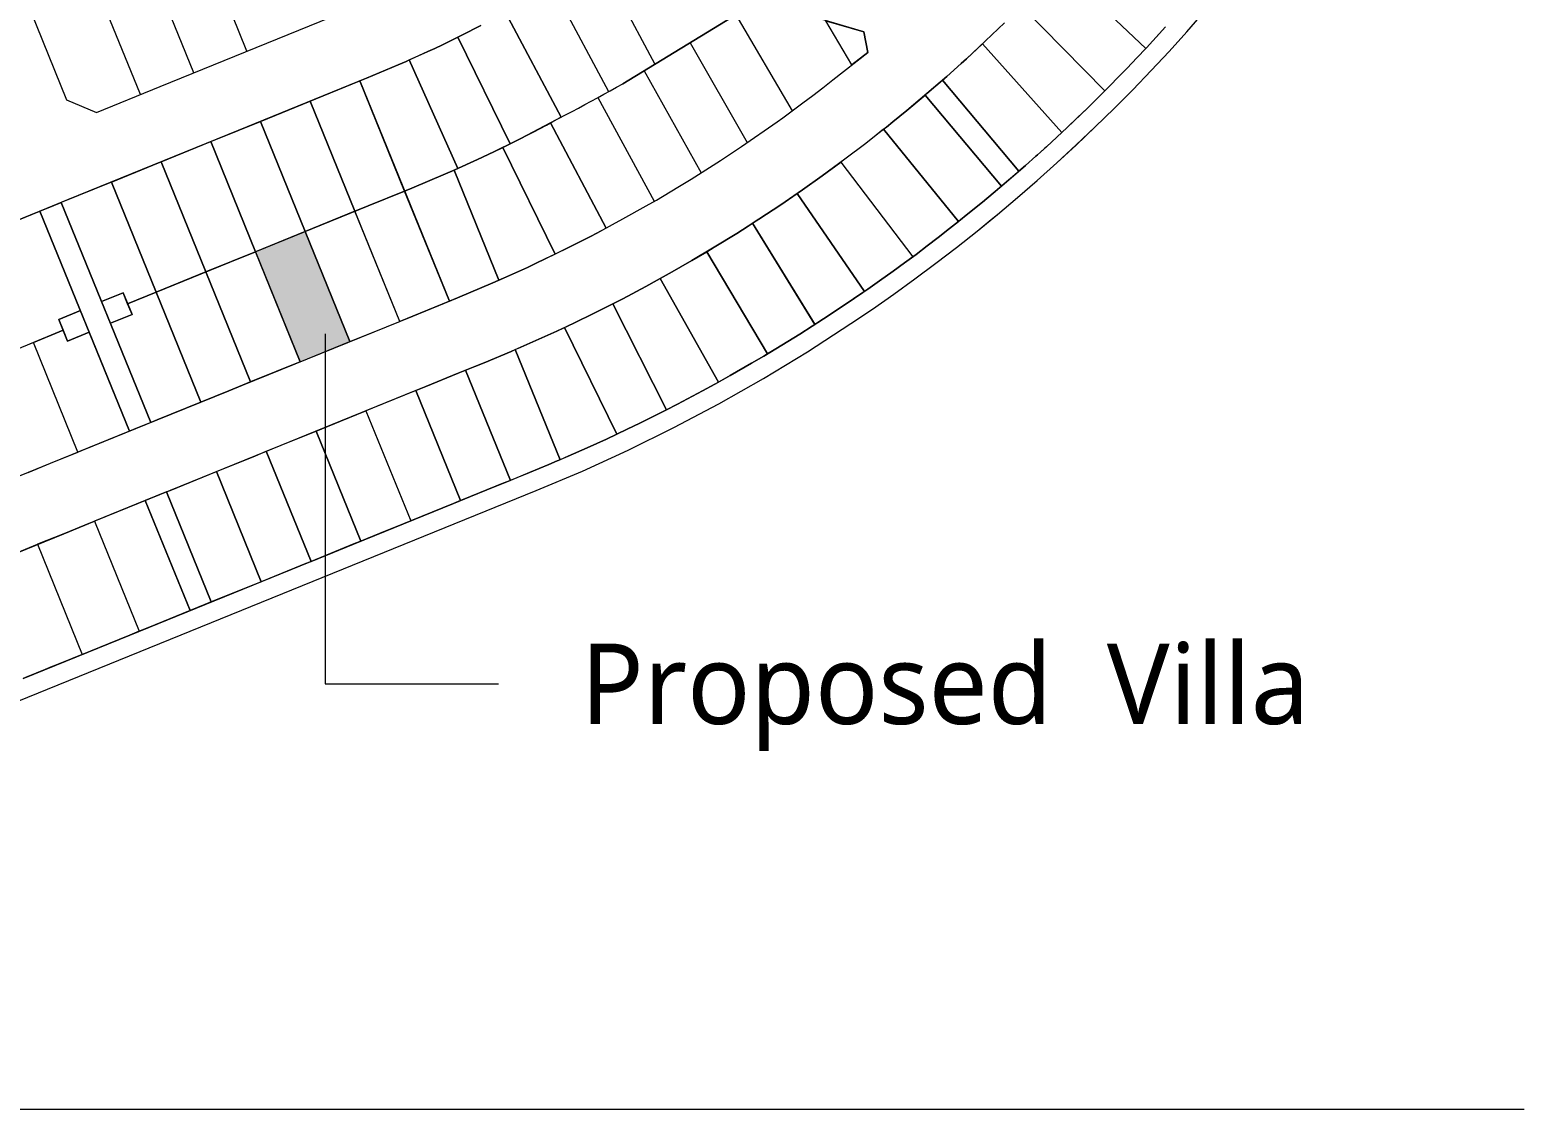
# Model space of a CAD drawing. Header units: millimetres. Extents: x -12746 to 995452, y -409013 to 338495.
# Drawn here: x 605568 to 995452, y -409013 to -127490 of the extents above; entities that cross this region are included whole.
import ezdxf

# ---------------------------------------------------------------- set-up
doc = ezdxf.new("R2010")
doc.units = ezdxf.units.MM
for name, color, linetype, lineweight in [('A-DETL', 90, 'Continuous', 9), ('A-DETL-GENF', 92, 'Continuous', 9), ('A-DETL-THIN', 151, 'Continuous', 9), ('G-ANNO-TEXT', 231, 'Continuous', 9)]:
    doc.layers.add(name, color=color, linetype=linetype, lineweight=lineweight)
doc.styles.add('Lucida Sans Unicode_9', font='l_10646.ttf', dxfattribs={"height": 21000})

msp = doc.modelspace()

# ---------------------------------------------------------------- hatches: boundary and pattern name
at = {"layer": 'A-DETL-GENF'}
msp.add_hatch(color=5, dxfattribs=at).paths.add_polyline_path([(676116.5, -214065.7), (689085.8, -208793.5), (677411.1, -180075), (664441.8, -185347.3)])

# ---------------------------------------------------------------- linework, layer by layer
at = {"layer": 'A-DETL'}
for p, q in [((662206.4, -133039.3), (650531.6, -104321.6)), ((648310.7, -138688.1), (636635.8, -109970.2)), ((754696.2, -110378.8), (768615.8, -136471.8)), ((874241.5, -111011.6), (896734.9, -132344.2)), ((874241.5, -111011.6), (896734.9, -132344.2)), ((896735, -132344.2), (874241.5, -111011.6)), ((634415, -144337), (622740.2, -115619.3)), ((741795.1, -115939.3), (756550.9, -143600)), ((760294.6, -141542.7), (795734.2, -119945.6)), ((795734.2, -119945.6), (760294.6, -141542.7)), ((605688.6, -122550.5), (615103.6, -145710.5)), ((661829.6, -133192.5), (684062.6, -124153.5)), ((744234, -150255.9), (729648.8, -122914.9)), ((729648.8, -122914.9), (744234, -150255.9)), ((729648.8, -122914.9), (744234, -150255.9)), ((789767.6, -123581.7), (804457.2, -148615.8)), ((823154.6, -127988.5), (807857.6, -123501.5)), ((864264.6, -121334.3), (886048.6, -143389.8)), ((864264.6, -121334.3), (886048.6, -143389.8)), ((886048.6, -143389.8), (864264.6, -121334.3)), ((907434.6, -127988.5), (911985.6, -122814.5)), ((907436.6, -127986.5), (911987.6, -122812.5)), ((723200.6, -126368.5), (718245.6, -128897.5)), ((718245.6, -128897.5), (723200.6, -126368.5)), ((813273, -125090), (823154.6, -127988.5)), ((820051.2, -136641.4), (813273, -125090)), ((823674.6, -130686.5), (823154.6, -127988.5)), ((823154.6, -127988.5), (824194.6, -133385.5)), ((854942.6, -130386.5), (859893.6, -125651.5)), ((859893.6, -125651.5), (854942.6, -130386.5)), ((896939.6, -132128.5), (901913.6, -126714.5)), ((901913.6, -126714.5), (896939.6, -132128.5)), ((901911.6, -126716.5), (899424.6, -129423.5)), ((902808.6, -133093.5), (907434.6, -127988.5)), ((902810.6, -133091.5), (907436.6, -127986.5)), ((711211.6, -132307.5), (709438.6, -133143.5)), ((709438.6, -133143.5), (711211.6, -132307.5)), ((713195.6, -131371.5), (711211.6, -132307.5)), ((711211.6, -132307.5), (713195.6, -131371.5)), ((718245.6, -128897.5), (713195.6, -131371.5)), ((713195.6, -131371.5), (717237, -129391.6)), ((717237, -129391.6), (718245.6, -128897.5)), ((717237, -129391.6), (730876.6, -157229.3)), ((730876.6, -157229.3), (717237, -129391.6)), ((717237, -129391.6), (730876.6, -157229.3)), ((777815.9, -130865.2), (792718.6, -156900.9)), ((824194.6, -133385.5), (823674.6, -130686.5)), ((854942.6, -130386.5), (849914.6, -135040.5)), ((849914.6, -135040.5), (854119.8, -131148.1)), ((854119.8, -131148.1), (854942.6, -130386.5)), ((854119.8, -131148.1), (874812.8, -154235.9)), ((874812.8, -154235.9), (854119.8, -131148.1)), ((854119.8, -131148.1), (874812.8, -154235.9)), ((896738.4, -132347.5), (894406.6, -134798.5)), ((896734.9, -132344.2), (894406.7, -134798.6)), ((894408.6, -134796.5), (896939.6, -132128.5)), ((899424.6, -129423.5), (896937.6, -132130.5)), ((639596.6, -142230.5), (661829.6, -133192.5)), ((703710.6, -135716.5), (701640.6, -136646.5)), ((701640.6, -136646.5), (703710.6, -135716.5)), ((709438.6, -133143.5), (703710.6, -135716.5)), ((703710.6, -135716.5), (704561, -135334.5)), ((704561, -135334.5), (709438.6, -133143.5)), ((704561, -135334.5), (717261.3, -163613.1)), ((704561, -135334.5), (717261.3, -163613.1)), ((717261.3, -163613.1), (704561, -135334.5)), ((815072.6, -140553.5), (824194.6, -133385.5)), ((824194.6, -133385.5), (820051.2, -136641.4)), ((844811.6, -139615.5), (848541.6, -136271.5)), ((848541.6, -136271.5), (844811.6, -139615.5)), ((848541.6, -136271.5), (849914.6, -135040.5)), ((849914.6, -135040.5), (848541.6, -136271.5)), ((894406.6, -134798.5), (891876.6, -137465.5)), ((891878.6, -137463.5), (894408.6, -134796.5)), ((894406.7, -134798.6), (891878.6, -137463.5)), ((898106.6, -138126.5), (902808.6, -133093.5)), ((898108.6, -138124.5), (902810.6, -133091.5)), ((693416.6, -140105.5), (682122.6, -144696.5)), ((691675.6, -140813.2), (693416.6, -140105.5)), ((701640.6, -136646.5), (693416.6, -140105.5)), ((693416.6, -140105.5), (701640.6, -136646.5)), ((765853.3, -138155.2), (780697.2, -164764.6)), ((844811.6, -139615.5), (839637.6, -144103.5)), ((843712.9, -140568.6), (844811.6, -139615.5)), ((889302.6, -140091.5), (887676.6, -141750.5)), ((887678.6, -141748.5), (889304.6, -140089.5)), ((889302.6, -140091.5), (887678.6, -141748.5)), ((891878.6, -137463.5), (889302.6, -140091.5)), ((891876.6, -137465.5), (889302.6, -140091.5)), ((889304.6, -140089.5), (891878.6, -137463.5)), ((893331.6, -143086.5), (898106.6, -138126.5)), ((893333.6, -143084.5), (898108.6, -138124.5)), ((622921.6, -149009.5), (639596.6, -142230.5)), ((682122.6, -144696.5), (691675.6, -140813.2)), ((691675.6, -140813.2), (703350, -169531.1)), ((691675.6, -140813.2), (715024.2, -198248.3)), ((703350, -169531.1), (691675.6, -140813.2)), ((809869.6, -144574.5), (812462.6, -142603.5)), ((812462.6, -142603.5), (815072.6, -140553.5)), ((839637.6, -144103.5), (834390.6, -148506.5)), ((839173.4, -144493), (839637.6, -144103.5)), ((839637.6, -144103.5), (843712.9, -140568.6)), ((843712.9, -140568.6), (863647, -164314.1)), ((843712.9, -140568.6), (863647, -164314.1)), ((863647, -164314.1), (843712.9, -140568.6)), ((886048.7, -143389.9), (884113.6, -145300.5)), ((884115.6, -145298.5), (886731.6, -142715.5)), ((886048.6, -143389.8), (884115.6, -145298.5)), ((886731.6, -142715.5), (886048.6, -143389.8)), ((886729.6, -142717.5), (886048.7, -143389.9)), ((887676.6, -141750.5), (886729.6, -142717.5)), ((886731.6, -142715.5), (887678.6, -141748.5)), ((887676.6, -141750.5), (886731.6, -142715.5)), ((888485.6, -147973.5), (893331.6, -143086.5)), ((888487.6, -147971.5), (893333.6, -143084.5)), ((615103.6, -145710.5), (622921.6, -149009.5)), ((682122.6, -144696.5), (659889.6, -153734.5)), ((665736.8, -151357.5), (678706.2, -146085.3)), ((678706.2, -146085.3), (682122.6, -144696.5)), ((702055.2, -203521.3), (678706.2, -146085.3)), ((678706.2, -146085.3), (690380.4, -174802.7)), ((690380.4, -174802.7), (678706.2, -146085.3)), ((753721.8, -145143.9), (768449.7, -172209.8)), ((801993.6, -150425.5), (807275.6, -146545.5)), ((807275.6, -146545.5), (809869.6, -144574.5)), ((834390.6, -148506.5), (839173.4, -144493)), ((839173.4, -144493), (859105.1, -168235.6)), ((859105.1, -168235.6), (839173.4, -144493)), ((839173.4, -144493), (859105.1, -168235.6)), ((876186.6, -152964.5), (881500.6, -147882.5)), ((881498.6, -147884.5), (876186.6, -152964.5)), ((881498.6, -147884.5), (878841.6, -150425.5)), ((884113.6, -145300.5), (881498.6, -147884.5)), ((881500.6, -147882.5), (884115.6, -145298.5)), ((884113.6, -145300.5), (881500.6, -147882.5)), ((883568.6, -152784.5), (888485.6, -147973.5)), ((883570.6, -152782.5), (888487.6, -147971.5)), ((659889.6, -153734.5), (665736.8, -151357.5)), ((665736.8, -151357.5), (677411.1, -180075)), ((665736.8, -151357.5), (689085.8, -208793.5)), ((677411.1, -180075), (665736.8, -151357.5)), ((741389.2, -151768.9), (733675.8, -155826.2)), ((733675.8, -155826.2), (741389.2, -151768.9)), ((744234, -150255.9), (741389.2, -151768.9)), ((741389.2, -151768.9), (755936.9, -179185.7)), ((755936.9, -179185.7), (741389.2, -151768.9)), ((741389.2, -151768.9), (755936.9, -179185.7)), ((791240.6, -157929.5), (800548.6, -151451.5)), ((800548.6, -151451.5), (801993.6, -150425.5)), ((830751.6, -151462.5), (829069.6, -152828.5)), ((829069.6, -152828.5), (830751.6, -151462.5)), ((834390.6, -148506.5), (830751.6, -151462.5)), ((830751.6, -151462.5), (834390.6, -148506.5)), ((878841.6, -150425.5), (876184.6, -152966.5)), ((659889.6, -153734.5), (637656.6, -162773.5)), ((652767.6, -156630), (659889.6, -153734.5)), ((733675.8, -155826.2), (732109.9, -156625.1)), ((733675.8, -155826.2), (732109.9, -156625.1)), ((732109.9, -156625.1), (733675.8, -155826.2)), ((826378.6, -154943.5), (823650.6, -157085.5)), ((826378.6, -154943.5), (823650.6, -157085.5)), ((829069.6, -152828.5), (826378.6, -154943.5)), ((828330.6, -153409.3), (826378.6, -154943.5)), ((828330.6, -153409.3), (829069.6, -152828.5)), ((847878.3, -177474.7), (828330.6, -153409.3)), ((828330.6, -153409.3), (847885.6, -177483.6)), ((847878.3, -177474.7), (828330.6, -153409.3)), ((873486.6, -155463.5), (870788.6, -157961.5)), ((870790.6, -157959.5), (873488.6, -155461.5)), ((873486.6, -155463.5), (870790.6, -157959.5)), ((874812.9, -154236), (873486.6, -155463.5)), ((873488.6, -155461.5), (876186.6, -152964.5)), ((874812.8, -154235.9), (873488.6, -155461.5)), ((876186.6, -152964.5), (874812.8, -154235.9)), ((876184.6, -152966.5), (874812.9, -154236)), ((878584.6, -157517.5), (883568.6, -152784.5)), ((878586.6, -157515.5), (883570.6, -152782.5)), ((639798.5, -161902.7), (652767.6, -156630)), ((676116.5, -214065.7), (652767.6, -156630)), ((652767.6, -156630), (664441.8, -185347.3)), ((664441.8, -185347.3), (652767.6, -156630)), ((726627.3, -159311.4), (722405.8, -161302.7)), ((722405.8, -161302.7), (726627.3, -159311.4)), ((726627.3, -159311.4), (722405.8, -161302.7)), ((732109.9, -156625.1), (726627.3, -159311.4)), ((730876.6, -157229.3), (726627.3, -159311.4)), ((726627.3, -159311.4), (728942, -158177.2)), ((728942, -158177.2), (732109.9, -156625.1)), ((728942, -158177.2), (742584.9, -186013.8)), ((728942, -158177.2), (742584.9, -186013.8)), ((742584.9, -186013.8), (728942, -158177.2)), ((732109.9, -156625.1), (730876.6, -157229.3)), ((785775.6, -161549.5), (791240.6, -157929.5)), ((823650.6, -157085.5), (818229.6, -161205.5)), ((823650.6, -157085.5), (818229.6, -161205.5)), ((869230.6, -159358.5), (868461.5, -160047.4)), ((868461.6, -160047.5), (869232.6, -159356.5)), ((869230.5, -159358.4), (868461.6, -160047.5)), ((870790.6, -157959.5), (869230.5, -159358.4)), ((870404.4, -158306), (869230.6, -159358.5)), ((869232.6, -159356.5), (870790.6, -157959.5)), ((870788.6, -157961.5), (870404.4, -158306)), ((873534.6, -162172.5), (878584.6, -157517.5)), ((873536.6, -162170.5), (878586.6, -157515.5)), ((637656.6, -162773.5), (615423.6, -171810.5)), ((626829, -167174.6), (637656.6, -162773.5)), ((637656.6, -162773.5), (639798.5, -161902.7)), ((651472.5, -190619.6), (639798.5, -161902.7)), ((639798.5, -161902.7), (651472.5, -190619.6)), ((639798.5, -161902.7), (663147.1, -219337.9)), ((716412.6, -163994.3), (722405.8, -161302.7)), ((717261.3, -163613.1), (716412.6, -163994.3)), ((722405.8, -161302.7), (716412.7, -163994.3)), ((722405.8, -161302.7), (717261.3, -163613.1)), ((778108.6, -166403.5), (785775.6, -161549.5)), ((818229.6, -161205.5), (812297.6, -165552.5)), ((812297.6, -165552.5), (817198.1, -161961.4)), ((818229.6, -161205.5), (817198.1, -161961.4)), ((817198.1, -161961.4), (835960, -186646.4)), ((817198.1, -161961.4), (835970.4, -186660.1)), ((817198.1, -161961.4), (835960, -186646.4)), ((859760.6, -167685.5), (865314.6, -162867.5)), ((865312.6, -162869.5), (862535.6, -165278.5)), ((865312.6, -162869.5), (863647, -164314.1)), ((868050.6, -160415.5), (865312.6, -162869.5)), ((865314.6, -162867.5), (868052.6, -160413.5)), ((868050.5, -160415.4), (865314.6, -162867.5)), ((868461.5, -160047.4), (868050.6, -160415.5)), ((868052.6, -160413.5), (868461.6, -160047.5)), ((868419.6, -166746.5), (873534.6, -162172.5)), ((868421.6, -166744.5), (873536.6, -162170.5)), ((626829, -167174.6), (613756.1, -172488.3)), ((650177.9, -224610.4), (626829, -167174.6)), ((638503.2, -195891.8), (626829, -167174.6)), ((626829, -167174.6), (638503.2, -195891.8)), ((705264.4, -168753.1), (714003.7, -165076.8)), ((714003.7, -165076.8), (705264.4, -168753.1)), ((705264.4, -168753.1), (714003.7, -165076.8)), ((714003.7, -165076.8), (716412.6, -163994.3)), ((716412.6, -163994.3), (714003.7, -165076.8)), ((714003.7, -165076.8), (716242.8, -164070.6)), ((727993.4, -192975.8), (716242.8, -164070.6)), ((716242.8, -164070.6), (727924.9, -192807.2)), ((727924.9, -192807.2), (716242.8, -164070.6)), ((774677.6, -168519.5), (778108.6, -166403.5)), ((812297.6, -165552.5), (807120.6, -169228.5)), ((807120.6, -169228.5), (812297.6, -165552.5)), ((862535.6, -165278.5), (859758.6, -167687.5)), ((862535.5, -165278.3), (859760.6, -167685.5)), ((863647, -164314.1), (862537.7, -165276.7)), ((863241.6, -171239.5), (868419.6, -166746.5)), ((863243.6, -171237.5), (868421.6, -166744.5)), ((693796.9, -173413.9), (705264.4, -168753.1)), ((693796.9, -173413.9), (703350, -169531.1)), ((703350, -169531.1), (693796.9, -173413.9)), ((705264.4, -168753.1), (703350, -169531.1)), ((703350, -169531.1), (705264.4, -168753.1)), ((703350, -169531.1), (715024.2, -198248.3)), ((715024.2, -198248.3), (703350, -169531.1)), ((769038.6, -171872.5), (774677.6, -168519.5)), ((807120.6, -169228.5), (801470.6, -173104.5)), ((801470.6, -173104.5), (805789.5, -170141.6)), ((805789.5, -170141.6), (807120.6, -169228.5)), ((805789.5, -170141.6), (823326.1, -195704.6)), ((805789.5, -170141.6), (823326.1, -195704.6)), ((823326.1, -195704.6), (805789.5, -170141.6)), ((856942.6, -170050.5), (854126.6, -172414.5)), ((854128.6, -172412.5), (856944.6, -170048.5)), ((856942.4, -170050.3), (854128.6, -172412.5)), ((859105.1, -168235.6), (856942.4, -170050.3)), ((859105.2, -168235.8), (856942.6, -170050.5)), ((856944.6, -170048.5), (859760.6, -167685.5)), ((858003.6, -175650.5), (863241.6, -171239.5)), ((858005.6, -175648.5), (863243.6, -171237.5)), ((859760.6, -167685.5), (859105.1, -168235.6)), ((859758.6, -167687.5), (859105.2, -168235.8)), ((609864.6, -174069.5), (587631.6, -183106.5)), ((593734.9, -180625.7), (608197.5, -174747.1)), ((608197.5, -174747.1), (609864.6, -174069.5)), ((618761.1, -200732.5), (608197.5, -174747.1)), ((608197.5, -174747.1), (631546.7, -232183.6)), ((631546.5, -232183.1), (608197.5, -174747.1)), ((615423.6, -171810.5), (609864.6, -174069.5)), ((609864.6, -174069.5), (613756, -172488.2)), ((637104.9, -229924), (613756, -172488.2)), ((613756, -172488.2), (624281.9, -198380.7)), ((613756, -172488.2), (637104.9, -229924)), ((631081.4, -198908.9), (693796.9, -173413.9)), ((690380.4, -174802.7), (677411.1, -180075)), ((690380.4, -174802.7), (677411.1, -180075)), ((690380.4, -174802.7), (693796.9, -173413.9)), ((693796.9, -173413.9), (690380.4, -174802.7)), ((702055.2, -203521.3), (690380.4, -174802.7)), ((702055.2, -203521.3), (690380.4, -174802.7)), ((760308.6, -176809.5), (766365.6, -173403.5)), ((766365.6, -173403.5), (769038.6, -171872.5)), ((801470.6, -173104.5), (795757.6, -176887.5)), ((795757.6, -176887.5), (801470.6, -173104.5)), ((854126.6, -172414.5), (849907.6, -175841.5)), ((849909.6, -175839.5), (854128.6, -172412.5)), ((854128.6, -172412.5), (849909.6, -175839.5)), ((753498.6, -180479.5), (757614.6, -178295.5)), ((755936.9, -179185.7), (753498.6, -180479.5)), ((757614.6, -178295.5), (760308.6, -176809.5)), ((792996.6, -178653.5), (789986.6, -180578.5)), ((789986.6, -180578.5), (792996.6, -178653.5)), ((795757.6, -176887.5), (792996.6, -178653.5)), ((792996.6, -178653.5), (794115.3, -177938)), ((794115.3, -177938), (795757.6, -176887.5)), ((794115.3, -177938), (810431.4, -204390.3)), ((794115.3, -177938), (810392, -204326.4)), ((810392, -204326.4), (794115.3, -177938)), ((845527.6, -179322.5), (842601.6, -181620.5)), ((842603.6, -181618.5), (845529.6, -179320.5)), ((842603.6, -181618.5), (845529.6, -179320.5)), ((847885.6, -177483.6), (845527.6, -179322.5)), ((845529.6, -179320.5), (848420.6, -177048.5)), ((845529.6, -179320.5), (847878.3, -177474.7)), ((848420.6, -177048.5), (847878.3, -177474.7)), ((848418.6, -177050.5), (847885.6, -177483.6)), ((849907.6, -175841.5), (848418.6, -177050.5)), ((848420.6, -177048.5), (849909.6, -175839.5)), ((849909.6, -175839.5), (848420.6, -177048.5)), ((852706.6, -179977.5), (858003.6, -175650.5)), ((852708.6, -179975.5), (856373, -176982.1)), ((856373.8, -176981.4), (858005.6, -175648.5)), ((677411.1, -180075), (664441.8, -185347.3)), ((677411.1, -180075), (664441.8, -185347.3)), ((689085.8, -208793.5), (677411.1, -180075)), ((677411.1, -180075), (689085.8, -208793.5)), ((745974.6, -184352.5), (751820.6, -181370.5)), ((751820.6, -181370.5), (745974.6, -184352.5)), ((751820.6, -181370.5), (753498.6, -180479.5)), ((753498.6, -180479.5), (751820.6, -181370.5)), ((789986.6, -180578.5), (784157.6, -184173.5)), ((784157.6, -184173.5), (789986.6, -180578.5)), ((842601.6, -181620.5), (839692.6, -183831.5)), ((839694.6, -183829.5), (842603.6, -181618.5)), ((839694.6, -183829.5), (842603.6, -181618.5)), ((847353.6, -184219.5), (852706.6, -179977.5)), ((847355.6, -184217.5), (852708.6, -179975.5)), ((664441.8, -185347.3), (651472.5, -190619.6)), ((651472.5, -190619.6), (664441.8, -185347.3)), ((664441.8, -185347.3), (676116.5, -214065.7)), ((664441.8, -185347.3), (676116.5, -214065.7)), ((740059.6, -187251.5), (745974.6, -184352.5)), ((742584.9, -186013.8), (740059.6, -187251.5)), ((745974.6, -184352.5), (742584.9, -186013.8)), ((784157.6, -184173.5), (778265.6, -187676.5)), ((778265.6, -187676.5), (782189.4, -185343.7)), ((782189.4, -185343.7), (784157.6, -184173.5)), ((782189.4, -185343.7), (798029.4, -211991)), ((782189.4, -185343.7), (798029.4, -211991)), ((798029.4, -211991), (782189.4, -185343.7)), ((835960.2, -186646.7), (833819.6, -188219.5)), ((833821.6, -188217.5), (836784.6, -186040.5)), ((835960, -186646.4), (833821.6, -188217.5)), ((835960, -186646.4), (836784.6, -186040.5)), ((836782.6, -186042.5), (835960.2, -186646.7)), ((839692.6, -183831.5), (836782.6, -186042.5)), ((836784.6, -186040.5), (839694.6, -183829.5)), ((836784.6, -186040.5), (839694.6, -183829.5)), ((841945.6, -188375.5), (847353.6, -184219.5)), ((841947.6, -188373.5), (847355.6, -184217.5)), ((651472.5, -190619.6), (638503.2, -195891.8)), ((638503.2, -195891.8), (651472.5, -190619.6)), ((663147.1, -219337.9), (651472.5, -190619.6)), ((651472.5, -190619.6), (663147.1, -219337.9)), ((729115.6, -192272.5), (735372.6, -189462.5)), ((735372.6, -189462.5), (729115.6, -192272.5)), ((735372.6, -189462.5), (737662.6, -188381.5)), ((737662.6, -188381.5), (735372.6, -189462.5)), ((737662.6, -188381.5), (740059.6, -187251.5)), ((740059.6, -187251.5), (737662.6, -188381.5)), ((773138.6, -190590.5), (769212.6, -192797.5)), ((770020.7, -192343.2), (773138.6, -190590.5)), ((775400.6, -189318.5), (773138.6, -190590.5)), ((773138.6, -190590.5), (775400.6, -189318.5)), ((778265.6, -187676.5), (775400.6, -189318.5)), ((775400.6, -189318.5), (778265.6, -187676.5)), ((830242.6, -190831.5), (827858.6, -192524.5)), ((827860.6, -192522.5), (830244.6, -190829.5)), ((830244.6, -190829.5), (827860.6, -192522.5)), ((830856.6, -190395.5), (830242.6, -190831.5)), ((830244.6, -190829.5), (830858.6, -190393.5)), ((830858.6, -190393.5), (830244.6, -190829.5)), ((833819.6, -188219.5), (830856.6, -190395.5)), ((830858.6, -190393.5), (833821.6, -188217.5)), ((833821.6, -188217.5), (830858.6, -190393.5)), ((836485.6, -192444.5), (841945.6, -188375.5)), ((836487.6, -192442.5), (841947.6, -188373.5)), ((717111.6, -197399.5), (726365.6, -193507.5)), ((726365.6, -193507.5), (717111.6, -197399.5)), ((726365.6, -193507.5), (729115.6, -192272.5)), ((727924.9, -192807.2), (726365.6, -193507.5)), ((729115.6, -192272.5), (727924.9, -192807.2)), ((766323.6, -194391.5), (760267.6, -197604.5)), ((760267.6, -197604.5), (766323.6, -194391.5)), ((769212.6, -192797.5), (766323.6, -194391.5)), ((766323.6, -194391.5), (769212.6, -192797.5)), ((769212.6, -192797.5), (770020.7, -192343.2)), ((770020.7, -192343.2), (785214.8, -219364.6)), ((770020.7, -192343.2), (785214.8, -219364.6)), ((785214.8, -219364.6), (770020.7, -192343.2)), ((818798.6, -198810.5), (824862.6, -194650.5)), ((824862.6, -194650.5), (823326.1, -195704.6)), ((824860.6, -194652.5), (823326.4, -195705)), ((827858.6, -192524.5), (824860.6, -194652.5)), ((824862.6, -194650.5), (827860.6, -192522.5)), ((827860.6, -192522.5), (824862.6, -194650.5)), ((830974.6, -196424.5), (836485.6, -192444.5)), ((830976.6, -196422.5), (836487.6, -192442.5)), ((629932.8, -196083.5), (624281.9, -198380.7)), ((624281.9, -198380.7), (629932.8, -196083.5)), ((631081.4, -198908.9), (629932.8, -196083.5)), ((629932.8, -196083.5), (632230, -201734.4)), ((638503.2, -195891.8), (631081.4, -198908.9)), ((631081.4, -198908.9), (638503.2, -195891.8)), ((650177.9, -224610.4), (638503.2, -195891.8)), ((638503.2, -195891.8), (650177.9, -224610.4)), ((705471.6, -202132.5), (717111.6, -197399.5)), ((715024.2, -198248.3), (705471.6, -202132.5)), ((717111.6, -197399.5), (715024.2, -198248.3)), ((760267.6, -197604.5), (754159.6, -200720.5)), ((757633.4, -198948.3), (760267.6, -197604.5)), ((812668.6, -202870.5), (818798.6, -198810.5)), ((818798.6, -198810.5), (812668.6, -202870.5)), ((818796.6, -198812.5), (815731.6, -200842.5)), ((821828.6, -196732.5), (818796.6, -198812.5)), ((823326.1, -195704.6), (818798.6, -198810.5)), ((823326.4, -195705), (821828.6, -196732.5)), ((825415.6, -200317.5), (830974.6, -196424.5)), ((825417.6, -200315.5), (830976.6, -196422.5)), ((613110, -203029.4), (618761.1, -200732.5)), ((618761.1, -200732.5), (613110, -203029.4)), ((632230, -201734.4), (626579.1, -204031.6)), ((626579.1, -204031.6), (632230, -201734.4)), ((632230, -201734.4), (631081.4, -198908.9)), ((661005.6, -220208.5), (705471.6, -202132.5)), ((705471.6, -202132.5), (702055.2, -203521.3)), ((752286.6, -201638.5), (747988.6, -203744.5)), ((747988.6, -203744.5), (752286.6, -201638.5)), ((754159.6, -200720.5), (752286.6, -201638.5)), ((752286.6, -201638.5), (754159.6, -200720.5)), ((754159.6, -200720.5), (757633.4, -198948.3)), ((757633.4, -198948.3), (771715.6, -226564.9)), ((757633.4, -198948.3), (771715.6, -226564.9)), ((771715.6, -226564.9), (757633.4, -198948.3)), ((815731.6, -200842.5), (812666.6, -202872.5)), ((819810.6, -204119.5), (825415.6, -200317.5)), ((819812.6, -204117.5), (825417.6, -200315.5)), ((487740.6, -257276.5), (614258.7, -205854.8)), ((614258.7, -205854.8), (605447, -209436.2)), ((606476.8, -209017.6), (614258.7, -205854.8)), ((615407.3, -208680.3), (613110, -203029.4)), ((613110, -203029.4), (614258.7, -205854.8)), ((614258.7, -205854.8), (615407.3, -208680.3)), ((615407.3, -208680.3), (621058.3, -206383.5)), ((621058.3, -206383.5), (615407.3, -208680.3)), ((621058.3, -206383.5), (631546.5, -232183.1)), ((637105, -229924.2), (626579.1, -204031.6)), ((689085.8, -208793.5), (702055.2, -203521.3)), ((743026.6, -206085.5), (733663.6, -210290.5)), ((733663.6, -210290.5), (743026.6, -206085.5)), ((745469.6, -204932.5), (743026.6, -206085.5)), ((743026.6, -206085.5), (745033.6, -205138.3)), ((745033.6, -205138.3), (745469.6, -204932.5)), ((745033.6, -205138.3), (758695.6, -232969.5)), ((745033.6, -205138.3), (758695.6, -232969.5)), ((758695.6, -232969.5), (745033.6, -205138.3)), ((747988.6, -203744.5), (745469.6, -204932.5)), ((745469.6, -204932.5), (747988.6, -203744.5)), ((809695.6, -204772.5), (806472.6, -206833.5)), ((806474.6, -206831.5), (809697.6, -204770.5)), ((809697.6, -204770.5), (806474.6, -206831.5)), ((808469.6, -211453.5), (819810.6, -204119.5)), ((808471.6, -211451.5), (819812.6, -204117.5)), ((810392.3, -204327), (809695.6, -204772.5)), ((809697.6, -204770.5), (812668.6, -202870.5)), ((810392, -204326.4), (809697.6, -204770.5)), ((812668.6, -202870.5), (810392, -204326.4)), ((812666.6, -202872.5), (810392.3, -204327)), ((606476.8, -209017.6), (605447, -209436.2)), ((618114.2, -237644.2), (606473.8, -209010.1)), ((618113.7, -237643.1), (606476.8, -209017.6)), ((618113.7, -237643.1), (606476.8, -209017.6)), ((676116.5, -214065.7), (689085.8, -208793.5)), ((733663.6, -210290.5), (731158.6, -211344.5)), ((732229.6, -210893.9), (733663.6, -210290.5)), ((803342.6, -208763.5), (800213.6, -210693.5)), ((800215.6, -210691.5), (803344.6, -208761.5)), ((803344.6, -208761.5), (800215.6, -210691.5)), ((806472.6, -206833.5), (803342.6, -208763.5)), ((803344.6, -208761.5), (806474.6, -206831.5)), ((806474.6, -206831.5), (803344.6, -208761.5)), ((676116.5, -214065.7), (663147.1, -219337.9)), ((724105.6, -214311.5), (717354.6, -217056.5)), ((719265.2, -216279.7), (724105.6, -214311.5)), ((724105.6, -214311.5), (731158.6, -211344.5)), ((731158.6, -211344.5), (724105.6, -214311.5)), ((731158.6, -211344.5), (732229.6, -210893.9)), ((732229.6, -210893.9), (743904.3, -239614)), ((732229.6, -210893.9), (743904.3, -239614)), ((743904.4, -239614.2), (732229.6, -210893.9)), ((797052.6, -212572.5), (793892.6, -214451.5)), ((793894.6, -214449.5), (797054.6, -212570.5)), ((797054.6, -212570.5), (793894.6, -214449.5)), ((796968.6, -218421.5), (808469.6, -211453.5)), ((796970.6, -218419.5), (808471.6, -211451.5)), ((798029.8, -211991.6), (797052.6, -212572.5)), ((797054.6, -212570.5), (800215.6, -210691.5)), ((798029.4, -211991), (797054.6, -212570.5)), ((800215.6, -210691.5), (798029.4, -211991)), ((800213.6, -210693.5), (798029.8, -211991.6)), ((717354.6, -217056.5), (708875.6, -220502.5)), ((708875.6, -220502.5), (717354.6, -217056.5)), ((717354.6, -217056.5), (719265.2, -216279.7)), ((719265.2, -216279.7), (730938.9, -244997.3)), ((730938.9, -244997.3), (719265.2, -216279.7)), ((719265.2, -216279.7), (730938.9, -244997.3)), ((784295.6, -219881.5), (788332.6, -217611.5)), ((788332.6, -217611.5), (785214.8, -219364.6)), ((788330.6, -217613.5), (785215.2, -219365.3)), ((793892.6, -214451.5), (788330.6, -217613.5)), ((788332.6, -217611.5), (793894.6, -214449.5)), ((793894.6, -214449.5), (788332.6, -217611.5)), ((638772.6, -229246.5), (657518.6, -221626.5)), ((657518.6, -221626.5), (650177.9, -224610.4)), ((657518.6, -221626.5), (661005.6, -220208.5)), ((661005.6, -220208.5), (657518.6, -221626.5)), ((663147.1, -219337.9), (661005.6, -220208.5)), ((708875.6, -220502.5), (686642.6, -229541.5)), ((706260.3, -221565.8), (693255.7, -226852.9)), ((706260.3, -221565.8), (708875.6, -220502.5)), ((717934.1, -250283.6), (706260.3, -221565.8)), ((706260.3, -221565.8), (717935.3, -250286.5)), ((717934.1, -250283.6), (706260.3, -221565.8)), ((774577.6, -225105.5), (781075.6, -221657.5)), ((781075.6, -221657.5), (774577.6, -225105.5)), ((781073.6, -221659.5), (777824.6, -223383.5)), ((784293.6, -219883.5), (781073.6, -221659.5)), ((781075.6, -221657.5), (784295.6, -219881.5)), ((784295.6, -219881.5), (781075.6, -221657.5)), ((785215.2, -219365.3), (784293.6, -219883.5)), ((785214.8, -219364.6), (784295.6, -219881.5)), ((785326.6, -225018.5), (796968.6, -218421.5)), ((785328.6, -225016.5), (796970.6, -218419.5)), ((650177.9, -224610.4), (638772.6, -229246.5)), ((771300.6, -226776.5), (774577.6, -225105.5)), ((774577.6, -225105.5), (771715.6, -226564.9)), ((774575.6, -225107.5), (771716, -226565.7)), ((773558.6, -231241.5), (785326.6, -225018.5)), ((773560.6, -231239.5), (785328.6, -225016.5)), ((777824.6, -223383.5), (774575.6, -225107.5)), ((633213.6, -231505.5), (638772.6, -229246.5)), ((637104.9, -229924), (633213.6, -231505.5)), ((638772.6, -229246.5), (637105, -229924.2)), ((686642.6, -229541.5), (664409.6, -238579.5)), ((680251.1, -232139.7), (686642.6, -229541.5)), ((686642.6, -229541.5), (693255.7, -226852.9)), ((693255.7, -226852.9), (704930.5, -255573)), ((693255.7, -226852.9), (704929.3, -255570.1)), ((693255.7, -226852.9), (704929.3, -255570.1)), ((765925.6, -229478.5), (764720.6, -230068.5)), ((764722.6, -230066.5), (765927.6, -229476.5)), ((765927.6, -229476.5), (764722.6, -230066.5)), ((768022.6, -228450.5), (765925.6, -229478.5)), ((765927.6, -229476.5), (768024.6, -228448.5)), ((768024.6, -228448.5), (765927.6, -229476.5)), ((771298.6, -226778.5), (768022.6, -228450.5)), ((768024.6, -228448.5), (771300.6, -226776.5)), ((771300.6, -226776.5), (768024.6, -228448.5)), ((771716, -226565.7), (771298.6, -226778.5)), ((771715.6, -226564.9), (771300.6, -226776.5)), ((610980.6, -240542.5), (633213.6, -231505.5)), ((631546.5, -232183.1), (618113.7, -237643.1)), ((633213.6, -231505.5), (631546.5, -232183.1)), ((667246.4, -237426.3), (680251.1, -232139.7)), ((680251.1, -232139.7), (691925.7, -260859.4)), ((691924.6, -260856.8), (680251.1, -232139.7)), ((691924.6, -260856.8), (680251.1, -232139.7)), ((758693.6, -232971.5), (755991.6, -234246.5)), ((755993.6, -234244.5), (758695.6, -232969.5)), ((758695.6, -232969.5), (755993.6, -234244.5)), ((761418.6, -231686.5), (758693.6, -232971.5)), ((758695.6, -232969.5), (761420.6, -231684.5)), ((761420.6, -231684.5), (758695.6, -232969.5)), ((764720.6, -230068.5), (761418.6, -231686.5)), ((761420.6, -231684.5), (764722.6, -230066.5)), ((764722.6, -230066.5), (761420.6, -231684.5)), ((761682.6, -237089.5), (773558.6, -231241.5)), ((761684.6, -237087.5), (773560.6, -231239.5)), ((610980.6, -240542.5), (618113.7, -237643.1)), ((664409.6, -238579.5), (667246.4, -237426.3)), ((678920.9, -266145.9), (667246.4, -237426.3)), ((667246.4, -237426.3), (678920.1, -266143.9)), ((667246.4, -237426.3), (678920.1, -266143.9)), ((751007.6, -236484.5), (746024.6, -238723.5)), ((746026.6, -238721.5), (751009.6, -236482.5)), ((751009.6, -236482.5), (746026.6, -238721.5)), ((749716.6, -242561.5), (761682.6, -237089.5)), ((749718.6, -242559.5), (761684.6, -237087.5)), ((755991.6, -234246.5), (751007.6, -236484.5)), ((751009.6, -236482.5), (755993.6, -234244.5)), ((755993.6, -234244.5), (751009.6, -236482.5)), ((588747.6, -249582.5), (610980.6, -240542.5)), ((605144.5, -242915.5), (610980.6, -240542.5)), ((664409.6, -238579.5), (642175.6, -247616.5)), ((654241.4, -242712.3), (664409.6, -238579.5)), ((740988.6, -240842.5), (735951.6, -242960.5)), ((740990.6, -240840.5), (735953.6, -242958.5)), ((735953.6, -242958.5), (740990.6, -240840.5)), ((743176.6, -239921.5), (740988.6, -240842.5)), ((743904.3, -239614), (740990.6, -240840.5)), ((740990.6, -240840.5), (743178.6, -239919.5)), ((743904.8, -239615.2), (743176.6, -239921.5)), ((743178.6, -239919.5), (746026.6, -238721.5)), ((746026.6, -238721.5), (743904.4, -239614.2)), ((746024.6, -238723.5), (743904.8, -239615.2)), ((642175.6, -247616.5), (654241.4, -242712.3)), ((665915.5, -271430.6), (654241.4, -242712.3)), ((654241.4, -242712.3), (665915.5, -271430.6)), ((654241.4, -242712.3), (665916.2, -271432.4)), ((730939.3, -244998.3), (729027.6, -245775.5)), ((729029.6, -245773.5), (735953.6, -242958.5)), ((730938.9, -244997.3), (729029.6, -245773.5)), ((735953.6, -242958.5), (730938.9, -244997.3)), ((735951.6, -242960.5), (730939.3, -244998.3)), ((737676.6, -247656.5), (749716.6, -242561.5)), ((737678.6, -247654.5), (749718.6, -242559.5)), ((514223.6, -338494.5), (737676.6, -247656.5)), ((514225.6, -338492.5), (737678.6, -247654.5)), ((642175.6, -247616.5), (619942.6, -256653.5)), ((641236.4, -247998.2), (635678.1, -250257.5)), ((641236.4, -247998.2), (642175.6, -247616.5)), ((641236.4, -247998.2), (652910.7, -276717.2)), ((652910.7, -276717.2), (641236.4, -247998.2)), ((652911.1, -276718.2), (641237.5, -248000.8)), ((716059.6, -251045.5), (720549.6, -249220.5)), ((720549.6, -249220.5), (717934.1, -250283.6)), ((720547.6, -249222.5), (717935.3, -250286.5)), ((729027.6, -245775.5), (720547.6, -249222.5)), ((720549.6, -249220.5), (729029.6, -245773.5)), ((729029.6, -245773.5), (720549.6, -249220.5)), ((635678.1, -250257.5), (622390.1, -255658.7)), ((635678.1, -250257.5), (647353, -278977.9)), ((647352.4, -278976.7), (635678.1, -250257.5)), ((635679.2, -250260.3), (647352.9, -278977.7)), ((703090.6, -256317.5), (716059.6, -251045.5)), ((704929.3, -255570.1), (716059.6, -251045.5)), ((716057.6, -251047.5), (704930.5, -255573)), ((717935.3, -250286.5), (716057.6, -251047.5)), ((716059.6, -251045.5), (717934.1, -250283.6)), ((619942.6, -256653.5), (614383.6, -258912.5)), ((614383.6, -258912.5), (619942.6, -256653.5)), ((619942.6, -256653.5), (622390.1, -255658.7)), ((622390.1, -255658.7), (634064.7, -284378.3)), ((622390.1, -255658.7), (634065.3, -284379.7)), ((622390.1, -255658.7), (634064.7, -284378.3)), ((703088.6, -256319.5), (698313.6, -258260.5)), ((698315.6, -258258.5), (703090.6, -256317.5)), ((703090.6, -256317.5), (698315.6, -258258.5)), ((704930.5, -255573), (703088.6, -256319.5)), ((704929.3, -255570.1), (703090.6, -256317.5)), ((592151.6, -267953.5), (614383.6, -258912.5)), ((614383.6, -258912.5), (607568.1, -261684.2)), ((676082.6, -267297.5), (698315.6, -258258.5)), ((678920.1, -266143.9), (691924.6, -260856.8)), ((691925.7, -260859.4), (690120, -261593.5)), ((698315.6, -258258.5), (691924.6, -260856.8)), ((698313.6, -258260.5), (691925.7, -260859.4)), ((592746.7, -267711.5), (607568.1, -261684.2)), ((607568.1, -261684.2), (619243.1, -290405)), ((607568.1, -261684.2), (619242.6, -290403.6)), ((607568.1, -261684.2), (619242.6, -290403.6)), ((690120, -261593.5), (678920.9, -266145.9)), ((631616.6, -285373.5), (676082.6, -267297.5)), ((676082.6, -267297.5), (665915.5, -271430.6)), ((676080.6, -267299.5), (665916.2, -271432.4)), ((677149.9, -266865.2), (676080.6, -267299.5)), ((678920.1, -266143.9), (676082.6, -267297.5)), ((678920.9, -266145.9), (677149.9, -266865.2)), ((665915.5, -271430.6), (652910.7, -276717.2)), ((664180.7, -272137.7), (653847.6, -276337.5)), ((665916.2, -271432.4), (664180.7, -272137.7)), ((651211.4, -277409.1), (652911.1, -276718.2)), ((652911.4, -276718.8), (651211.6, -277409.5)), ((653847.6, -276337.5), (652911.4, -276718.8)), ((634064.7, -284378.3), (647352.4, -278976.7)), ((647353.1, -278978.3), (638241.8, -282682)), ((647352.9, -278977.7), (651211.4, -277409.1)), ((651211.6, -277409.5), (647353.1, -278978.3)), ((634348.3, -284264.7), (631614.6, -285375.5)), ((634064.7, -284378.3), (631616.6, -285373.5)), ((638241.8, -282682), (634348.3, -284264.7)), ((603825.6, -296671.5), (626058.6, -287632.5)), ((619242.6, -290403.6), (626058.6, -287632.5)), ((626056.6, -287634.5), (621343.5, -289551.2)), ((631614.6, -285375.5), (626056.6, -287634.5)), ((626058.6, -287632.5), (631616.6, -285373.5)), ((626058.6, -287632.5), (631616.6, -285373.5)), ((619242.6, -290403.6), (604420.7, -296429.6)), ((621343.5, -289551.2), (612303.8, -293225.9)), ((608338.8, -294837.8), (603823.6, -296673.5)), ((611392, -293596.5), (608338.8, -294837.8)), ((612303.8, -293225.9), (611392, -293596.5)), ((112452.3, -409012.6), (995452.3, -409012.6))]:
    msp.add_line(p, q, dxfattribs=at)
msp.add_arc((132105.8, 997216.5), 1300536, 297.5521272, 298.8830278, dxfattribs=at)
msp.add_arc((132105.8, 997216.5), 1300536, 297.5521272, 298.8830278, dxfattribs=at)
at = {"layer": 'A-DETL-THIN'}
for p, q in [((677411.1, -180075), (664441.8, -185347.3)), ((689085.8, -208793.5), (677411.1, -180075)), ((664441.8, -185347.3), (676116.5, -214065.7)), ((676116.5, -214065.7), (689085.8, -208793.5))]:
    msp.add_line(p, q, dxfattribs=at)
at = {"layer": 'G-ANNO-TEXT', "color": 7}
for p, q in [((682653.1, -206768.8), (682653.1, -298062.6)), ((682653.1, -298062.6), (716760.7, -298062.6)), ((716760.7, -298062.6), (727873.2, -298062.6))]:
    msp.add_line(p, q, dxfattribs=at)

# ---------------------------------------------------------------- texts
at = {"layer": 'G-ANNO-TEXT', "color": 7, "insert": (749209.2, -287562.6), "char_height": 21000, "width": 272734.088, "attachment_point": 1, "style": 'Lucida Sans Unicode_9'}
msp.add_mtext('Proposed  Villa ', dxfattribs=at)

doc.saveas('drawing.dxf')
